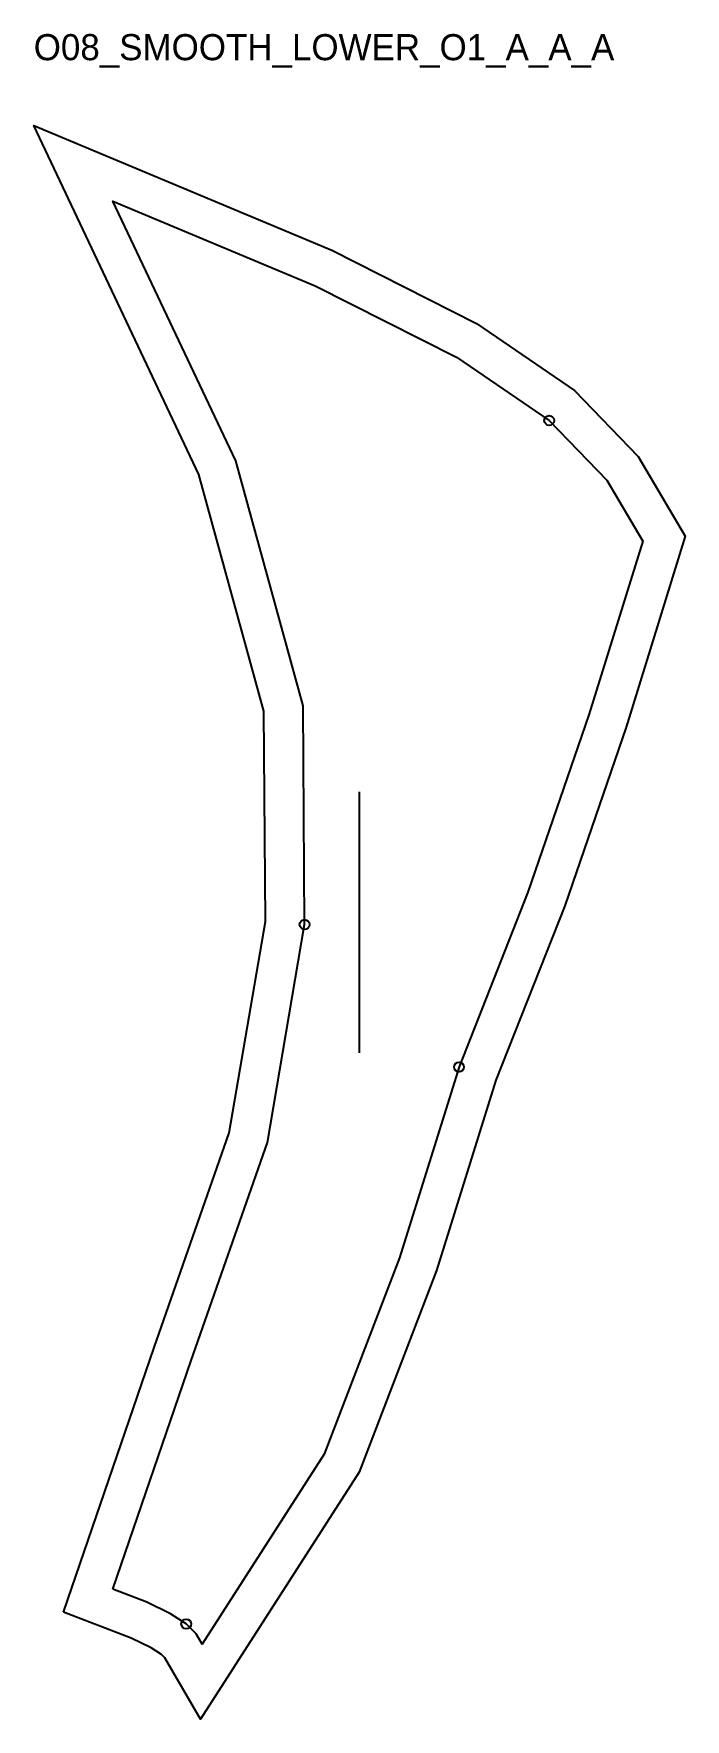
# Model space of a CAD drawing. Header units: millimetres. Extents: x -24 to 175, y -40 to 477.
import ezdxf

# ---------------------------------------------------------------- set-up
doc = ezdxf.new("R2010")
doc.units = ezdxf.units.MM
for name, color, linetype in [('CUT', 1, 'Continuous'), ('GRAIN', 3, 'Continuous'), ('ID', 7, 'Continuous'), ('NOTCH', 2, 'Continuous'), ('SEAM', 5, 'Continuous')]:
    doc.layers.add(name, color=color, linetype=linetype)

msp = doc.modelspace()

# ---------------------------------------------------------------- linework, layer by layer
at = {"layer": 'CUT'}
msp.add_lwpolyline([(-15.08, -7.02), (12.63, 73.99), (35.65, 139.83), (46.69, 204.59), (46.25, 269.01), (26.35, 341.51), (-24.23, 448.45), (67, 410.23), (111.33, 387.81), (141.38, 367.26), (160.83, 347.06), (175.25, 322.62), (157.12, 264.13), (138.36, 209.35), (117.3, 155.98), (99.08, 97.6), (75.46, 35.86), (26.79, -39.89), (15.89, -21.06), (14.87, -20.04), (11.75, -18.01), (5.62, -15.05), (-15.08, -7.02)], close=True, dxfattribs=at)
at = {"layer": 'GRAIN'}
msp.add_line((75.51, 164.28), (75.51, 244.28), dxfattribs=at)
at = {"layer": 'NOTCH'}
for centre in [(133.59, 358.05), (58.69, 203.62), (105.98, 159.97), (22.46, -10.67)]:
    msp.add_circle(centre, 1.5, dxfattribs=at)
at = {"layer": 'SEAM'}
msp.add_lwpolyline([(0, 0), (23.97, 70.06), (47.31, 136.82), (58.69, 203.62), (58.24, 270.67), (37.65, 345.69), (0, 425.29), (61.97, 399.33), (105.21, 377.46), (133.59, 358.05), (151.21, 339.75), (162.22, 321.1), (145.71, 267.85), (127.1, 213.49), (105.98, 159.97), (87.74, 101.54), (64.7, 41.3), (27.32, -16.86), (25.48, -13.67), (22.46, -10.67), (17.66, -7.54), (10.41, -4.04)], close=True, dxfattribs=at)

# ---------------------------------------------------------------- texts
at = {"layer": 'ID'}
msp.add_text('O08_SMOOTH_LOWER_O1_A_A_A', height=8, dxfattribs=at).set_placement((-24.23, 468.45))

doc.saveas('drawing.dxf')
